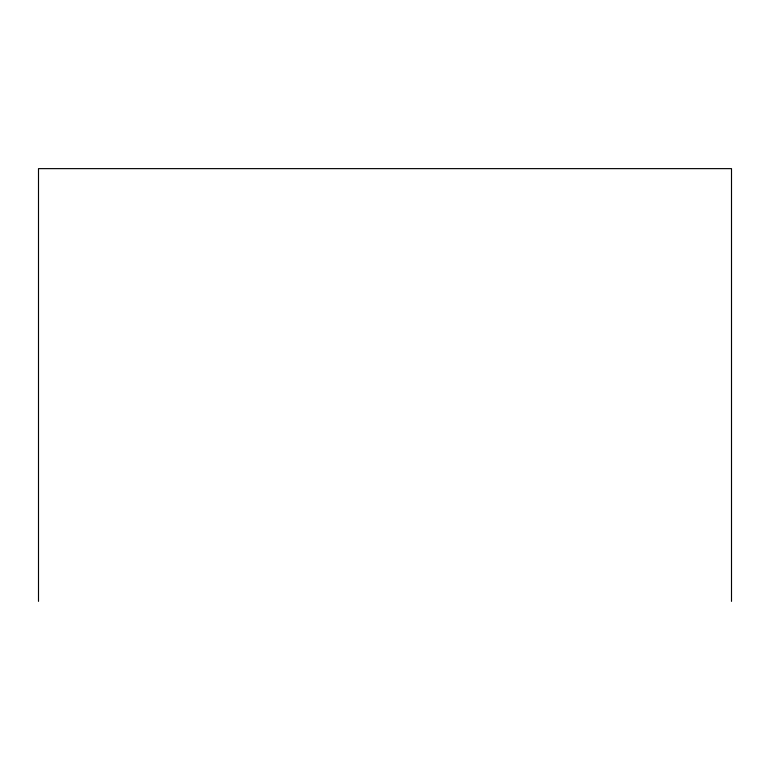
<?xml version="1.0" encoding="UTF-8"?>
<svg xmlns="http://www.w3.org/2000/svg" width="770" height="770" viewBox="0 0 770 770"><rect width="100%" height="100%" fill="white"/><g stroke="black" fill="none" stroke-linecap="round" stroke-linejoin="round"><path stroke-width="1.16" d="M731.5 601.37L731.5 168.63L38.5 168.63L38.5 601.37"/></g></svg>
